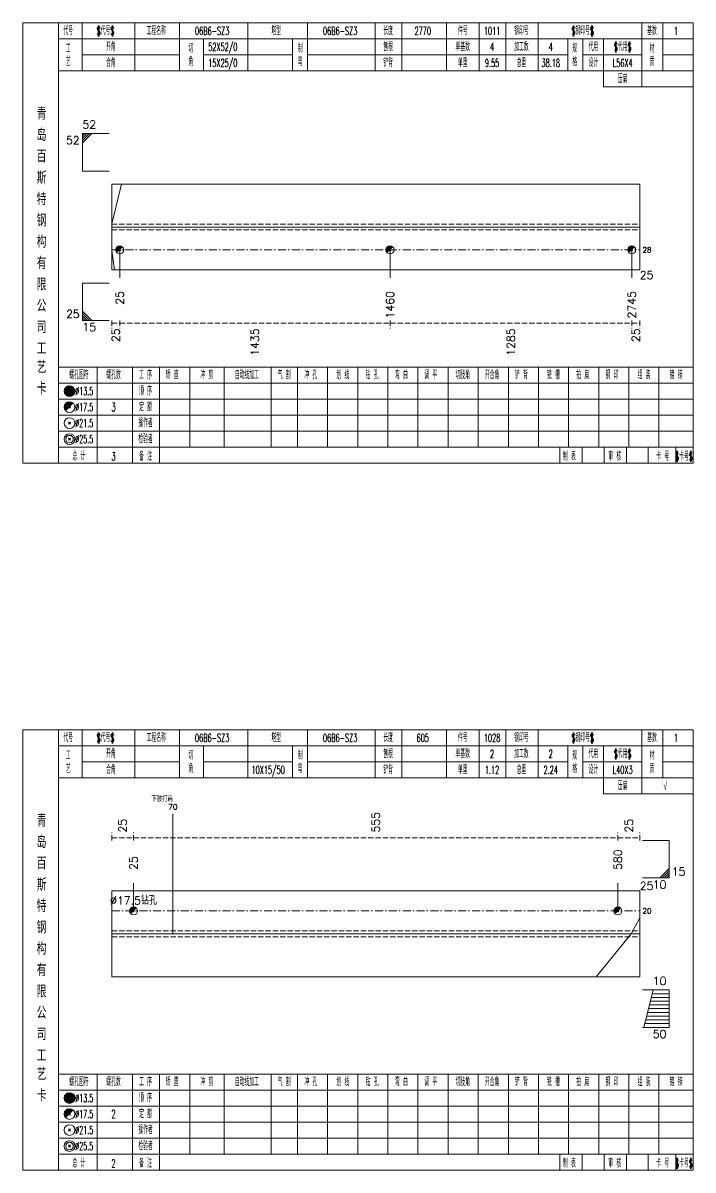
# Model space of a CAD drawing. Extents: x -533 to 8774, y 0 to 7979.
# Drawn here: x 1405.6 to 1657, y 0 to 430 of the extents above; entities that cross this region are included whole.
import ezdxf
from ezdxf.enums import TextEntityAlignment as Align

# ---------------------------------------------------------------- set-up
doc = ezdxf.new("R2010")
doc.units = 0
doc.header["$MEASUREMENT"] = 0
doc.linetypes.add('一点画线', pattern=[5.2, 3, -1, 0.2, -1])
doc.linetypes.add('虚线', pattern=[2.75, 2, -0.75])
doc.layers.get('0').update_dxf_attribs({"linetype": 'CONTINUOUS', "lineweight": 25})
for name, color, linetype, lineweight in [('1', 7, 'CONTINUOUS', 25), ('2', 7, 'CONTINUOUS', 25), ('4', 7, 'CONTINUOUS', 25), ('5', 7, 'CONTINUOUS', 25)]:
    doc.layers.add(name, color=color, linetype=linetype, lineweight=lineweight)
doc.styles.get("Standard").update_dxf_attribs({"font": 'simplex.shx', "width": 0.7, "height": 3, "bigfont": 'gbhzfs.shx'})

# ---------------------------------------------------------------- blocks, each defined once
blk = doc.blocks.new('孔17.5')
at = {"layer": '5', "color": 7, "linetype": 'Continuous', "lineweight": 0}
for p, q in [((-0.2, -0.2), (0.2, 0.2)), ((-0.2, 0.2), (0.2, -0.2))]:
    blk.add_line(p, q, dxfattribs=at)
at = {"layer": '5', "color": 7, "linetype": 'Continuous', "lineweight": 13}
blk.add_circle((0, 0), 1, dxfattribs=at)
for radius in [0.9, 0.8, 0.7, 0.6, 0.5, 0.4, 0.3, 0.2, 0.1]:
    blk.add_arc((0, 0), radius, 45, 225, dxfattribs=at)

msp = doc.modelspace()

# ---------------------------------------------------------------- linework, layer by layer
at = {"color": 7, "linetype": 'Continuous', "lineweight": 13}
for p, q in [((1427.9, 388.5), (1437.9, 388.5)), ((1427.9, 374.5), (1427.9, 388.5)), ((1428.78, 388.5), (1427.9, 387.62)), ((1429.65, 388.5), (1427.9, 386.75)), ((1430.53, 388.5), (1427.9, 385.88)), ((1431.4, 388.5), (1427.9, 385)), ((1427.9, 374.5), (1437.9, 374.5)), ((1438.9, 354.65), (1442.62, 369.57)), ((1438.9, 344.6), (1439.97, 337.43)), ((1441.9, 344.93), (1441.9, 334.5)), ((1543.31, 344.93), (1543.31, 334.5)), ((1634, 344.93), (1634, 334.5)), ((1427.9, 332.5), (1437.9, 332.5)), ((1427.9, 332.5), (1427.9, 318.5)), ((1431.4, 318.5), (1427.9, 322)), ((1430.53, 318.5), (1427.9, 321.12)), ((1429.65, 318.5), (1427.9, 320.25)), ((1428.78, 318.5), (1427.9, 319.38)), ((1427.9, 318.5), (1437.9, 318.5)), ((1648, 123.5), (1638, 123.5)), ((1648, 109.5), (1648, 123.5)), ((1644.5, 109.5), (1648, 113)), ((1645.38, 109.5), (1648, 112.12)), ((1447.09, 97.12), (1447.09, 107.5)), ((1628.81, 97.12), (1628.81, 107.5)), ((1648, 109.5), (1638, 109.5)), ((1646.25, 109.5), (1648, 111.25)), ((1647.12, 109.5), (1648, 110.38)), ((1637, 94.55), (1633.73, 88.5)), ((1633.73, 88.5), (1620.63, 72.38)), ((1648, 67.5), (1638, 67.5)), ((1642, 67.5), (1638.5, 53.5)), ((1648, 64.7), (1641.3, 64.7)), ((1648, 66.1), (1641.65, 66.1)), ((1648, 67.5), (1648, 53.5)), ((1648, 60.5), (1640.25, 60.5)), ((1648, 61.9), (1640.6, 61.9)), ((1648, 63.3), (1640.95, 63.3)), ((1648, 56.3), (1639.2, 56.3)), ((1648, 57.7), (1639.55, 57.7)), ((1648, 59.1), (1639.9, 59.1)), ((1648, 53.5), (1638, 53.5)), ((1648, 54.9), (1638.85, 54.9))]:
    msp.add_line(p, q, dxfattribs=at)
at = {"color": 7, "linetype": 'Continuous', "lineweight": 18}
for p, q in [((1438.9, 369.57), (1438.9, 337.43)), ((1438.9, 369.57), (1637, 369.57)), ((1637, 369.57), (1637, 337.43)), ((1438.9, 353.5), (1637, 353.5)), ((1438.9, 104.62), (1438.9, 72.38)), ((1438.9, 104.62), (1637, 104.62)), ((1637, 104.62), (1637, 72.38)), ((1438.9, 88.5), (1637, 88.5))]:
    msp.add_line(p, q, dxfattribs=at)
at = {"color": 1, "linetype": '虚线', "lineweight": 18}
for p, q in [((1438.9, 354.57), (1637, 354.57)), ((1438.9, 352.43), (1637, 352.43)), ((1438.9, 89.62), (1637, 89.62)), ((1438.9, 87.38), (1637, 87.38))]:
    msp.add_line(p, q, dxfattribs=at)
at = {"color": 3, "linetype": '一点画线', "lineweight": 13}
for p, q in [((1438.9, 344.93), (1637, 344.93)), ((1438.9, 97.12), (1637, 97.12))]:
    msp.add_line(p, q, dxfattribs=at)
at = {"color": 8, "linetype": '虚线', "lineweight": 9}
for p, q in [((1438.9, 318.5), (1438.9, 315.5)), ((1441.9, 318.5), (1441.9, 315.5)), ((1441.9, 318.5), (1441.9, 315.5)), ((1543.31, 318.5), (1543.31, 315.5)), ((1543.31, 318.5), (1543.31, 315.5)), ((1634, 318.5), (1634, 315.5)), ((1634, 318.5), (1634, 315.5)), ((1637, 318.5), (1637, 315.5)), ((1438.9, 317.5), (1441.9, 317.5)), ((1441.9, 317.5), (1543.31, 317.5)), ((1543.31, 317.5), (1634, 317.5)), ((1634, 317.5), (1637, 317.5)), ((1438.9, 123.5), (1438.9, 126.5)), ((1447.09, 123.5), (1447.09, 126.5)), ((1447.09, 123.5), (1447.09, 126.5)), ((1628.81, 123.5), (1628.81, 126.5)), ((1628.81, 123.5), (1628.81, 126.5)), ((1637, 123.5), (1637, 126.5)), ((1438.9, 124.5), (1447.09, 124.5)), ((1447.09, 124.5), (1628.81, 124.5)), ((1628.81, 124.5), (1637, 124.5))]:
    msp.add_line(p, q, dxfattribs=at)
at = {"layer": '1', "color": 7, "linetype": 'Continuous', "lineweight": 18}
for p, q in [((1438.9, 337.43), (1637, 337.43)), ((1438.9, 72.38), (1637, 72.38))]:
    msp.add_line(p, q, dxfattribs=at)
at = {"layer": '2', "color": 7, "linetype": 'Continuous', "lineweight": 13}
msp.add_line((1461.82, 88.5), (1461.82, 133.5), dxfattribs=at)
at = {"layer": '4', "color": 1, "linetype": 'Continuous', "lineweight": 18}
for p, q in [((1418.9, 265), (1418.9, 430)), ((1427.8, 412), (1427.8, 430)), ((1447.6, 412), (1447.6, 430)), ((1464.4, 412), (1464.4, 430)), ((1490, 412), (1490, 430)), ((1512.3, 412), (1512.3, 430)), ((1537.8, 412), (1537.8, 430)), ((1547.8, 412), (1547.8, 430)), ((1564.5, 412), (1564.5, 430)), ((1576.7, 412), (1576.7, 430)), ((1586.7, 412), (1586.7, 430)), ((1598.9, 412), (1598.9, 430)), ((1637.8, 406), (1637.8, 430)), ((1645.6, 412), (1645.6, 430)), ((1418.9, 424), (1657, 424)), ((1473.4, 412), (1473.4, 424)), ((1506.7, 412), (1506.7, 424)), ((1610, 412), (1610, 424)), ((1615.6, 412), (1615.6, 424)), ((1623.4, 406), (1623.4, 424)), ((1427.8, 418), (1464.4, 418)), ((1473.4, 418), (1506.7, 418)), ((1512.3, 418), (1610, 418)), ((1615.6, 418), (1637.8, 418)), ((1645.6, 418), (1657, 418)), ((1418.9, 412), (1657, 412)), ((1623.4, 406), (1657, 406)), ((1418.9, 301), (1657, 301)), ((1433.4, 265), (1433.4, 301)), ((1446.7, 265), (1446.7, 301)), ((1456.8, 265), (1456.8, 301)), ((1468.2, 271), (1468.2, 301)), ((1481.1, 271), (1481.1, 301)), ((1498.7, 271), (1498.7, 301)), ((1508.6, 271), (1508.6, 301)), ((1519.9, 271), (1519.9, 301)), ((1531.2, 271), (1531.2, 301)), ((1542.5, 271), (1542.5, 301)), ((1553.7, 271), (1553.7, 301)), ((1565.1, 271), (1565.1, 301)), ((1576.4, 271), (1576.4, 301)), ((1587.7, 271), (1587.7, 301)), ((1599, 271), (1599, 301)), ((1610.3, 271), (1610.3, 301)), ((1621.6, 271), (1621.6, 301)), ((1632.9, 271), (1632.9, 301)), ((1644.2, 271), (1644.2, 301)), ((1418.9, 295), (1657, 295)), ((1418.9, 289), (1657, 289)), ((1418.9, 283), (1657, 283)), ((1418.9, 277), (1657, 277)), ((1418.9, 271), (1657, 271)), ((1607, 265), (1607, 271)), ((1615.4, 265), (1615.4, 271)), ((1623.6, 265), (1623.6, 271)), ((1632, 265), (1632, 271)), ((1640.2, 265), (1640.2, 271)), ((1650.5, 265), (1650.5, 271)), ((1418.9, 0), (1418.9, 165)), ((1427.8, 147), (1427.8, 165)), ((1447.6, 147), (1447.6, 165)), ((1464.4, 147), (1464.4, 165)), ((1490, 147), (1490, 165)), ((1512.3, 147), (1512.3, 165)), ((1537.8, 147), (1537.8, 165)), ((1547.8, 147), (1547.8, 165)), ((1564.5, 147), (1564.5, 165)), ((1576.7, 147), (1576.7, 165)), ((1586.7, 147), (1586.7, 165)), ((1598.9, 147), (1598.9, 165)), ((1637.8, 141), (1637.8, 165)), ((1645.6, 147), (1645.6, 165)), ((1418.9, 159), (1657, 159)), ((1473.4, 147), (1473.4, 159)), ((1506.7, 147), (1506.7, 159)), ((1610, 147), (1610, 159)), ((1615.6, 147), (1615.6, 159)), ((1623.4, 141), (1623.4, 159)), ((1427.8, 153), (1464.4, 153)), ((1473.4, 153), (1506.7, 153)), ((1512.3, 153), (1610, 153)), ((1615.6, 153), (1637.8, 153)), ((1645.6, 153), (1657, 153)), ((1418.9, 147), (1657, 147)), ((1623.4, 141), (1657, 141)), ((1418.9, 36), (1657, 36)), ((1433.4, 0), (1433.4, 36)), ((1446.7, 0), (1446.7, 36)), ((1456.8, 0), (1456.8, 36)), ((1468.2, 6), (1468.2, 36)), ((1481.1, 6), (1481.1, 36)), ((1498.7, 6), (1498.7, 36)), ((1508.6, 6), (1508.6, 36)), ((1519.9, 6), (1519.9, 36)), ((1531.2, 6), (1531.2, 36)), ((1542.5, 6), (1542.5, 36)), ((1553.7, 6), (1553.7, 36)), ((1565.1, 6), (1565.1, 36)), ((1576.4, 6), (1576.4, 36)), ((1587.7, 6), (1587.7, 36)), ((1599, 6), (1599, 36)), ((1610.3, 6), (1610.3, 36)), ((1621.6, 6), (1621.6, 36)), ((1632.9, 6), (1632.9, 36)), ((1644.2, 6), (1644.2, 36)), ((1418.9, 30), (1657, 30)), ((1418.9, 24), (1657, 24)), ((1418.9, 18), (1657, 18)), ((1418.9, 12), (1657, 12)), ((1418.9, 6), (1657, 6)), ((1607, 0), (1607, 6)), ((1615.4, 0), (1615.4, 6)), ((1623.6, 0), (1623.6, 6)), ((1632, 0), (1632, 6)), ((1640.2, 0), (1640.2, 6)), ((1650.5, 0), (1650.5, 6))]:
    msp.add_line(p, q, dxfattribs=at)
at = {"layer": '4', "color": 7, "linetype": 'Continuous', "lineweight": 13}
for p, q in [((1422.9, 291.8), (1423.3, 292.2)), ((1423.3, 291.8), (1422.9, 292.2)), ((1422.7, 279.6), (1423.5, 280.4)), ((1423.5, 279.6), (1422.7, 280.4)), ((1422.7, 273.6), (1423.5, 274.4)), ((1423.5, 273.6), (1422.7, 274.4)), ((1422.9, 26.8), (1423.3, 27.2)), ((1423.3, 26.8), (1422.9, 27.2)), ((1422.7, 14.6), (1423.5, 15.4)), ((1423.5, 14.6), (1422.7, 15.4)), ((1422.7, 8.6), (1423.5, 9.4)), ((1423.5, 8.6), (1422.7, 9.4))]:
    msp.add_line(p, q, dxfattribs=at)
at = {"layer": '4', "color": 7, "linetype": 'Continuous', "lineweight": 0}
for p, q in [((1422.7, 285.6), (1423.5, 286.4)), ((1422.7, 286.4), (1423.5, 285.6)), ((1422.7, 20.6), (1423.5, 21.4)), ((1422.7, 21.4), (1423.5, 20.6))]:
    msp.add_line(p, q, dxfattribs=at)
at = {"layer": '4', "color": 1, "linetype": 'Continuous', "lineweight": 18}
for points in [[(1405.6, 430), (1405.6, 265), (1657, 265), (1657, 430)], [(1405.6, 165), (1405.6, 0), (1657, 0), (1657, 165)]]:
    msp.add_lwpolyline(points, close=True, dxfattribs=at)
at = {"layer": '4', "color": 7, "linetype": 'Continuous', "lineweight": 13}
for centre, radius in [((1423.1, 292), 2), ((1423.1, 292), 1.8), ((1423.1, 292), 1.6), ((1423.1, 292), 1.4), ((1423.1, 292), 1.2), ((1423.1, 292), 1), ((1423.1, 292), 0.8), ((1423.1, 292), 0.6), ((1423.1, 292), 0.4), ((1423.1, 292), 0.2), ((1423.1, 286), 2), ((1423.1, 280), 2), ((1423.1, 274), 2), ((1423.1, 274), 1.4), ((1423.1, 27), 2), ((1423.1, 27), 1.8), ((1423.1, 27), 1.6), ((1423.1, 27), 1.4), ((1423.1, 27), 1.2), ((1423.1, 27), 1), ((1423.1, 27), 0.8), ((1423.1, 27), 0.6), ((1423.1, 27), 0.4), ((1423.1, 27), 0.2), ((1423.1, 21), 2), ((1423.1, 15), 2), ((1423.1, 9), 2), ((1423.1, 9), 1.4)]:
    msp.add_circle(centre, radius, dxfattribs=at)
for centre, radius in [((1423.1, 286), 1.8), ((1423.1, 286), 1.6), ((1423.1, 286), 1.4), ((1423.1, 286), 1.2), ((1423.1, 286), 1), ((1423.1, 286), 0.8), ((1423.1, 286), 0.6), ((1423.1, 286), 0.4), ((1423.1, 286), 0.2), ((1423.1, 21), 1.8), ((1423.1, 21), 1.6), ((1423.1, 21), 1.4), ((1423.1, 21), 1.2), ((1423.1, 21), 1), ((1423.1, 21), 0.8), ((1423.1, 21), 0.6), ((1423.1, 21), 0.4), ((1423.1, 21), 0.2)]:
    msp.add_arc(centre, radius, 45, 225, dxfattribs=at)

# ---------------------------------------------------------------- block references
at = {"color": 7, "linetype": 'Continuous', "lineweight": 13, "xscale": 1.5, "yscale": 1.5, "zscale": 1.5}
for p in [(1447.09, 97.12), (1628.81, 97.12)]:
    msp.add_blockref('孔17.5', p, dxfattribs=at)
at = {"layer": '1', "color": 7, "linetype": 'Continuous', "lineweight": 13, "xscale": 1.5, "yscale": 1.5, "zscale": 1.5}
for p in [(1441.9, 344.93), (1543.31, 344.93), (1634, 344.93)]:
    msp.add_blockref('孔17.5', p, dxfattribs=at)

# ---------------------------------------------------------------- texts
at = {"color": 7, "linetype": 'Continuous', "lineweight": 13}
for s, p in [('52', (1427.9, 389.5)), ('15', (1649, 109.5))]:
    msp.add_text(s, height=3, dxfattribs=at).set_placement(p, align=Align.BOTTOM_LEFT)
for s, p in [('52', (1426.9, 387.5)), ('10', (1647, 108.5)), ('50', (1647, 52.5))]:
    msp.add_text(s, height=3, dxfattribs=at).set_placement(p, align=Align.TOP_RIGHT)
for s, height, p in [('28', 2, (1638, 344.93)), ('25', 3, (1637, 106.5)), ('20', 2, (1638, 97.12))]:
    msp.add_text(s, height=height, dxfattribs=at).set_placement(p, align=Align.MIDDLE_LEFT)
for s, p in [('25', (1426.9, 318.5)), ('10', (1647, 68.5))]:
    msp.add_text(s, height=3, dxfattribs=at).set_placement(p, align=Align.BOTTOM_RIGHT)
msp.add_text('15', height=3, dxfattribs=at).set_placement((1427.9, 317.5), align=Align.TOP_LEFT)
at = {"color": 8, "linetype": 'Continuous', "lineweight": 9}
for s, p in [('25', (1440.4, 315.5)), ('1435', (1492.61, 315.5)), ('1285', (1588.66, 315.5)), ('25', (1635.5, 315.5))]:
    msp.add_text(s, height=3, rotation=90, dxfattribs=at).set_placement(p, align=Align.MIDDLE_RIGHT)
for s, p in [('555', (1537.95, 126.5)), ('25', (1442.99, 126.5)), ('25', (1632.91, 126.5))]:
    msp.add_text(s, height=3, rotation=90, dxfattribs=at).set_placement(p, align=Align.MIDDLE_LEFT)
at = {"color": 7, "linetype": 'Continuous', "lineweight": 13}
for s, p in [('25', (1447.09, 112.5)), ('580', (1628.81, 112.5))]:
    msp.add_text(s, height=3, rotation=90, dxfattribs=at).set_placement(p, align=Align.MIDDLE_LEFT)
msp.add_text('%%c17.5钻孔', height=3, dxfattribs=at).set_placement((1447.09, 98.62), align=Align.BOTTOM_CENTER)
at = {"layer": '1', "color": 7, "linetype": 'Continuous', "lineweight": 13}
msp.add_text('25', height=3, dxfattribs=at).set_placement((1637, 335.5), align=Align.MIDDLE_LEFT)
for s, p in [('25', (1441.9, 329.5)), ('1460', (1543.31, 329.5)), ('2745', (1634, 329.5))]:
    msp.add_text(s, height=3, rotation=90, dxfattribs=at).set_placement(p, align=Align.MIDDLE_RIGHT)
at = {"layer": '2', "color": 7, "linetype": 'Continuous', "lineweight": 13}
for s, p in [('下肢打扁', (1457.82, 137.5)), ('70', (1461.82, 134.5))]:
    msp.add_text(s, height=2, dxfattribs=at).set_placement(p, align=Align.BOTTOM_CENTER)
at = {"layer": '4', "color": 1, "linetype": 'Continuous', "lineweight": 13}
for s, height, width, p in [('代号', 3, 0.6, (1422.6, 427)), ('$代号$', 3, 0.6, (1436.6, 427)), ('工程名称', 3, 0.6, (1455.6, 427)), ('06B6-SZ3', 3, 0.6, (1476.6, 427)), ('塔型', 3, 0.6, (1500.6, 427)), ('06B6-SZ3', 3, 0.6, (1524.6, 427)), ('长度', 3, 0.6, (1542.6, 427)), ('2770', 3, 0.6, (1555.6, 427)), ('件号', 3, 0.6, (1570.6, 427)), ('1011', 3, 0.6, (1581.6, 427)), ('钢印号', 3, 0.6, (1592.6, 427)), ('$钢印号$', 3, 0.6, (1615.6, 427)), ('基数', 3, 0.6, (1641.6, 427)), ('1', 3, 0.6, (1650.6, 427)), ('工', 3, 0.6, (1422.6, 420.4)), ('开角', 3, 0.6, (1438.6, 421)), ('切', 3, 0.6, (1468.6, 420.4)), ('52X52/0', 3, 0.6, (1480.6, 421)), ('制', 3, 0.6, (1509.6, 420.4)), ('刨根', 3, 0.6, (1542.6, 421)), ('单基数', 3, 0.6, (1570.6, 421)), ('4', 3, 0.6, (1581.6, 421)), ('加工数', 3, 0.6, (1592.6, 421)), ('4', 3, 0.6, (1603.6, 421)), ('规', 3, 0.6, (1612.6, 420.4)), ('代用', 3, 0.6, (1619.6, 421)), ('$代用$', 3, 0.6, (1630.6, 421)), ('材', 3, 0.6, (1641.6, 420.4)), ('艺', 3, 0.6, (1422.6, 415.4)), ('角', 3, 0.6, (1468.6, 415.4)), ('弯', 3, 0.6, (1509.6, 415.4)), ('格', 3, 0.6, (1612.6, 415.4)), ('质', 3, 0.6, (1641.6, 415.4)), ('合角', 3, 0.6, (1438.6, 415)), ('15X25/0', 3, 0.6, (1480.6, 415)), ('铲背', 3, 0.6, (1542.6, 415)), ('单重', 3, 0.6, (1570.6, 415)), ('9.55', 3, 0.6, (1581.6, 415)), ('总重', 3, 0.6, (1592.6, 415)), ('38.18', 3, 0.6, (1603.6, 415)), ('设计', 3, 0.6, (1619.6, 415)), ('L56X4', 3, 0.6, (1630.6, 415)), ('压扁', 3, 0.6, (1630.6, 409)), ('青', 4.6, 0.8, (1412.6, 396)), ('岛', 4.6, 0.8, (1412.6, 388)), ('百', 4.6, 0.8, (1412.6, 380)), ('斯', 4.6, 0.8, (1412.6, 372)), ('特', 4.6, 0.8, (1412.6, 364)), ('钢', 4.6, 0.8, (1412.6, 356)), ('构', 4.6, 0.8, (1412.6, 348)), ('有', 4.6, 0.8, (1412.6, 340)), ('限', 4.6, 0.8, (1412.6, 332)), ('公', 4.6, 0.8, (1412.6, 324)), ('司', 4.6, 0.8, (1412.6, 316)), ('工', 4.6, 0.8, (1412.6, 308)), ('艺', 4.6, 0.8, (1412.6, 301)), ('螺孔图符', 3, 0.6, (1426.6, 298)), ('螺孔数', 3, 0.6, (1439.6, 298)), ('工 序', 3, 0.6, (1451.6, 298)), ('矫 直', 3, 0.6, (1461.6, 298)), ('冲 剪', 3, 0.6, (1474.6, 298)), ('自动线加工', 3, 0.6, (1489.6, 298)), ('气 割', 3, 0.6, (1503.6, 298)), ('冲 孔', 3, 0.6, (1513.6, 298)), ('划 线', 3, 0.6, (1525.6, 298)), ('钻 孔', 3, 0.6, (1536.6, 298)), ('弯 曲', 3, 0.6, (1547.6, 298)), ('调 平', 3, 0.6, (1558.6, 298)), ('切肢角', 3, 0.6, (1570.6, 298)), ('开合角', 3, 0.6, (1581.6, 298)), ('铲 背', 3, 0.6, (1592.6, 298)), ('铣 槽', 3, 0.6, (1604.6, 298)), ('拍 扁', 3, 0.6, (1615.6, 298)), ('钢 印', 3, 0.6, (1626.6, 298)), ('组 装', 3, 0.6, (1638.6, 298)), ('镀 锌', 3, 0.6, (1650.6, 298)), ('卡', 4.6, 0.8, (1412.6, 293)), ('%%C13.5', 3, 0.5, (1428.6, 292)), ('顺 序', 3, 0.6, (1451.6, 292)), ('%%C17.5', 3, 0.5, (1428.6, 286)), ('3', 3.2, 0.6, (1439.6, 286)), ('定 额', 3, 0.6, (1451.6, 286)), ('%%C21.5', 3, 0.5, (1428.6, 280)), ('操作者', 3, 0.6, (1451.6, 280)), ('%%C25.5', 3, 0.5, (1428.6, 274)), ('检验者', 3, 0.6, (1451.6, 274)), ('总 计', 3, 0.6, (1426.6, 267.5)), ('3', 3, 0.6, (1439.6, 267.5)), ('备 注', 3, 0.6, (1451.6, 267.5)), ('制 表', 3, 0.6, (1610.6, 267.5)), ('审 核', 3, 0.6, (1627.6, 267.5)), ('卡 号', 3, 0.6, (1645.6, 267.5)), ('$卡号$', 3, 0.6, (1653.6, 267.5)), ('代号', 3, 0.6, (1422.6, 162)), ('$代号$', 3, 0.6, (1436.6, 162)), ('工程名称', 3, 0.6, (1455.6, 162)), ('06B6-SZ3', 3, 0.6, (1476.6, 162)), ('塔型', 3, 0.6, (1500.6, 162)), ('06B6-SZ3', 3, 0.6, (1524.6, 162)), ('长度', 3, 0.6, (1542.6, 162)), ('605', 3, 0.6, (1555.6, 162)), ('件号', 3, 0.6, (1570.6, 162)), ('1028', 3, 0.6, (1581.6, 162)), ('钢印号', 3, 0.6, (1592.6, 162)), ('$钢印号$', 3, 0.6, (1615.6, 162)), ('基数', 3, 0.6, (1641.6, 162)), ('1', 3, 0.6, (1650.6, 162)), ('工', 3, 0.6, (1422.6, 155.4)), ('开角', 3, 0.6, (1438.6, 156)), ('切', 3, 0.6, (1468.6, 155.4)), ('制', 3, 0.6, (1509.6, 155.4)), ('刨根', 3, 0.6, (1542.6, 156)), ('单基数', 3, 0.6, (1570.6, 156)), ('2', 3, 0.6, (1581.6, 156)), ('加工数', 3, 0.6, (1592.6, 156)), ('2', 3, 0.6, (1603.6, 156)), ('规', 3, 0.6, (1612.6, 155.4)), ('代用', 3, 0.6, (1619.6, 156)), ('$代用$', 3, 0.6, (1630.6, 156)), ('材', 3, 0.6, (1641.6, 155.4)), ('艺', 3, 0.6, (1422.6, 150.4)), ('合角', 3, 0.6, (1438.6, 150)), ('角', 3, 0.6, (1468.6, 150.4)), ('10X15/50', 3, 0.6, (1497.6, 150)), ('弯', 3, 0.6, (1509.6, 150.4)), ('铲背', 3, 0.6, (1542.6, 150)), ('单重', 3, 0.6, (1570.6, 150)), ('1.12', 3, 0.6, (1581.6, 150)), ('总重', 3, 0.6, (1592.6, 150)), ('2.24', 3, 0.6, (1603.6, 150)), ('格', 3, 0.6, (1612.6, 150.4)), ('设计', 3, 0.6, (1619.6, 150)), ('L40X3', 3, 0.6, (1630.6, 150)), ('质', 3, 0.6, (1641.6, 150.4)), ('压扁', 3, 0.6, (1630.6, 144)), ('√', 3, 0.6, (1646.6, 144)), ('青', 4.6, 0.8, (1412.6, 131)), ('岛', 4.6, 0.8, (1412.6, 123)), ('百', 4.6, 0.8, (1412.6, 115)), ('斯', 4.6, 0.8, (1412.6, 107)), ('特', 4.6, 0.8, (1412.6, 99)), ('钢', 4.6, 0.8, (1412.6, 91)), ('构', 4.6, 0.8, (1412.6, 83)), ('有', 4.6, 0.8, (1412.6, 75)), ('限', 4.6, 0.8, (1412.6, 67)), ('公', 4.6, 0.8, (1412.6, 59)), ('司', 4.6, 0.8, (1412.6, 51)), ('工', 4.6, 0.8, (1412.6, 43)), ('艺', 4.6, 0.8, (1412.6, 36)), ('螺孔图符', 3, 0.6, (1426.6, 33)), ('螺孔数', 3, 0.6, (1439.6, 33)), ('工 序', 3, 0.6, (1451.6, 33)), ('矫 直', 3, 0.6, (1461.6, 33)), ('冲 剪', 3, 0.6, (1474.6, 33)), ('自动线加工', 3, 0.6, (1489.6, 33)), ('气 割', 3, 0.6, (1503.6, 33)), ('冲 孔', 3, 0.6, (1513.6, 33)), ('划 线', 3, 0.6, (1525.6, 33)), ('钻 孔', 3, 0.6, (1536.6, 33)), ('弯 曲', 3, 0.6, (1547.6, 33)), ('调 平', 3, 0.6, (1558.6, 33)), ('切肢角', 3, 0.6, (1570.6, 33)), ('开合角', 3, 0.6, (1581.6, 33)), ('铲 背', 3, 0.6, (1592.6, 33)), ('铣 槽', 3, 0.6, (1604.6, 33)), ('拍 扁', 3, 0.6, (1615.6, 33)), ('钢 印', 3, 0.6, (1626.6, 33)), ('组 装', 3, 0.6, (1638.6, 33)), ('镀 锌', 3, 0.6, (1650.6, 33)), ('卡', 4.6, 0.8, (1412.6, 28)), ('%%C13.5', 3, 0.5, (1428.6, 27)), ('顺 序', 3, 0.6, (1451.6, 27)), ('%%C17.5', 3, 0.5, (1428.6, 21)), ('2', 3.2, 0.6, (1439.6, 21)), ('定 额', 3, 0.6, (1451.6, 21)), ('%%C21.5', 3, 0.5, (1428.6, 15)), ('操作者', 3, 0.6, (1451.6, 15)), ('%%C25.5', 3, 0.5, (1428.6, 9)), ('检验者', 3, 0.6, (1451.6, 9)), ('总 计', 3, 0.6, (1426.6, 2.5)), ('备 注', 3, 0.6, (1451.6, 2.5)), ('制 表', 3, 0.6, (1610.6, 2.5)), ('审 核', 3, 0.6, (1627.6, 2.5)), ('卡 号', 3, 0.6, (1645.6, 2.5)), ('$卡号$', 3, 0.6, (1653.6, 2.5)), ('2', 3, 0.6, (1439.6, 2.5))]:
    msp.add_text(s, height=height, dxfattribs=dict(at, width=width)).set_placement(p, align=Align.MIDDLE_CENTER)

doc.saveas('drawing.dxf')
